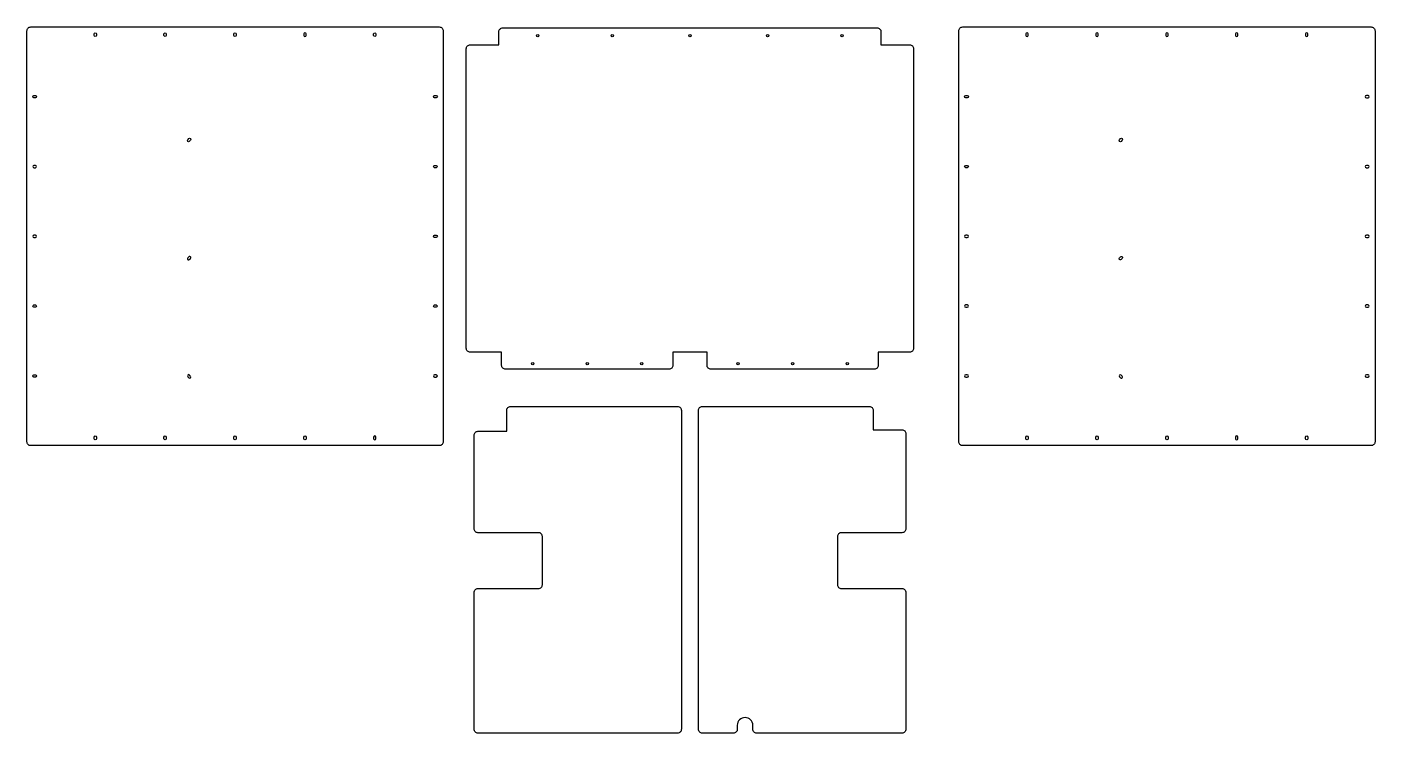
# Model space of a CAD drawing. Header units: millimetres. Extents: x -854 to 882, y -986 to -76.
import ezdxf

# ---------------------------------------------------------------- set-up
doc = ezdxf.new("R2010")
doc.units = ezdxf.units.MM
doc.layers.get('0').update_dxf_attribs({"linetype": 'CONTINUOUS'})

msp = doc.modelspace()

# ---------------------------------------------------------------- linework, layer by layer
for p, q in [((-645.4, -527.8), (-646.8, -526.4)), ((-644.7, -524.3), (-643.2, -525.7))]:
    msp.add_line(p, q)
for points in [[(-317.8, -610.3, -0.414214), (-322.8, -615.3), (-848.8, -615.3, -0.414214), (-853.8, -610.3), (-853.8, -80.6, -0.414214), (-848.8, -75.6), (-322.8, -75.6, -0.414214), (-317.8, -80.6)], [(-764.3, -86.6, -1), (-767.3, -86.6), (-767.3, -84.6, -1), (-764.3, -84.6)], [(-677.3, -84.6, -1), (-674.3, -84.6), (-674.3, -86.6, -1), (-677.3, -86.6)], [(-587.3, -84.6, -1), (-584.3, -84.6), (-584.3, -86.6, -1), (-587.3, -86.6)], [(-497.3, -84.6), (-497.3, -86.6, 1), (-494.3, -86.6), (-494.3, -84.6, 1)], [(-404.3, -86.6, -1), (-407.3, -86.6), (-407.3, -84.6, -1), (-404.3, -84.6)], [(-288, -103.7, -0.414333), (-283, -98.7), (-246, -98.8), (-246, -81.8, -0.414214), (-241, -76.8), (0, -76.8), (241, -76.8, -0.414214), (246, -81.8), (246, -98.8), (283, -98.7, -0.414333), (288, -103.7), (288, -489.8, -0.414214), (283, -494.8), (242.5, -494.8), (242.5, -511.8, -0.414214), (237.5, -516.8), (27, -516.8, -0.414214), (22, -511.8), (22, -494.8), (-22, -494.8), (-22, -511.8, -0.414214), (-27, -516.8), (-237.5, -516.8, -0.414214), (-242.5, -511.8), (-242.5, -496.8), (-242.5, -494.8), (-283, -494.8, -0.414214), (-288, -489.8)], [(351.2, -615.3, -0.414214), (346.2, -610.3), (346.2, -80.6, -0.414214), (351.2, -75.6), (877.2, -75.6, -0.414214), (882.2, -80.6), (882.2, -610.3, -0.414214), (877.2, -615.3)], [(435.7, -86.6), (435.7, -84.6, 1), (432.7, -84.6), (432.7, -86.6, 1)], [(522.7, -84.6), (522.7, -86.6, 1), (525.7, -86.6), (525.7, -84.6, 1)], [(612.7, -84.6), (612.7, -86.6, 1), (615.7, -86.6), (615.7, -84.6, 1)], [(705.7, -86.6), (705.7, -84.6, 1), (702.7, -84.6), (702.7, -86.6, 1)], [(792.7, -84.6), (792.7, -86.6, 1), (795.7, -86.6), (795.7, -84.6, 1)], [(-842.8, -164, -1), (-842.8, -167), (-844.8, -167, -1), (-844.8, -164)], [(-328.8, -167, -1), (-328.8, -164), (-326.8, -164, -1), (-326.8, -167)], [(355.2, -167, -1), (355.2, -164), (357.2, -164, -1), (357.2, -167)], [(873.2, -164), (871.2, -164, 1), (871.2, -167), (873.2, -167, 1)], [(-644.7, -223.1, -1), (-646.8, -221), (-645.4, -219.6, -1), (-643.2, -221.7)], [(555.3, -223.1, -1), (553.2, -221), (554.6, -219.6, -1), (556.8, -221.7)], [(-844.8, -257), (-842.8, -257, 1), (-842.8, -254), (-844.8, -254, 1)], [(-326.8, -254, -1), (-326.8, -257), (-328.8, -257, -1), (-328.8, -254)], [(355.2, -257, -1), (355.2, -254), (357.2, -254, -1), (357.2, -257)], [(871.2, -257), (873.2, -257, 1), (873.2, -254), (871.2, -254, 1)], [(-844.8, -347), (-842.8, -347, 1), (-842.8, -344), (-844.8, -344, 1)], [(-328.8, -347, -1), (-328.8, -344), (-326.8, -344, -1), (-326.8, -347)], [(355.2, -347), (357.2, -347, 1), (357.2, -344), (355.2, -344, 1)], [(871.2, -347), (873.2, -347, 1), (873.2, -344), (871.2, -344, 1)], [(-644.7, -375.5), (-643.2, -374, 1), (-645.4, -371.9), (-646.8, -373.3, 1)], [(554.6, -371.9, -1), (556.8, -374), (555.3, -375.5, -1), (553.2, -373.3)], [(-844.8, -437, -1), (-844.8, -434), (-842.8, -434, -1), (-842.8, -437)], [(-328.8, -437, -1), (-328.8, -434), (-326.8, -434, -1), (-326.8, -437)], [(355.2, -437), (357.2, -437, 1), (357.2, -434), (355.2, -434, 1)], [(871.2, -437), (873.2, -437, 1), (873.2, -434), (871.2, -434, 1)], [(-844.8, -527, -1), (-844.8, -524), (-842.8, -524, -1), (-842.8, -527)], [(-328.8, -527), (-326.8, -527, 1), (-326.8, -524), (-328.8, -524, 1)], [(357.2, -524), (355.2, -524, 1), (355.2, -527), (357.2, -527, 1)], [(553.2, -526.4), (554.6, -527.8, 1), (556.8, -525.7), (555.3, -524.3, 1)], [(873.2, -524), (871.2, -524, 1), (871.2, -527), (873.2, -527, 1)], [(-278, -980.8), (-278, -804.5, -0.414214), (-273, -799.5), (-195, -799.5, 0.414214), (-190, -794.5), (-190, -732.5, 0.414214), (-195, -727.5), (-273, -727.5, -0.414214), (-278, -722.5), (-278, -601.8, -0.414214), (-273, -596.8), (-236, -596.8), (-236, -569.8, -0.414214), (-231, -564.8), (-16, -564.8, -0.414214), (-11, -569.8), (-11, -980.8, -0.414214), (-16, -985.8), (-273, -985.8, -0.414214)], [(81, -980.8), (81, -975.8, 1), (61, -975.8), (61, -980.8, -0.414214), (56, -985.8), (16, -985.8, -0.414214), (11, -980.8), (11, -569.8, -0.414214), (16, -564.8), (231, -564.8, -0.414214), (236, -569.8), (236, -594.8), (258, -594.8), (258, -594.8), (273, -594.8, -0.414214), (278, -599.8), (278, -722.5, -0.414214), (273, -727.5), (195, -727.5, 0.414214), (190, -732.5), (190, -794.5, 0.414214), (195, -799.5), (273, -799.5, -0.414214), (278, -804.5), (278, -980.8, -0.414214), (273, -985.8), (86, -985.8, -0.414214)], [(-764.3, -606.3, -1), (-767.3, -606.3), (-767.3, -604.3, -1), (-764.3, -604.3)], [(-674.3, -606.3, -1), (-677.3, -606.3), (-677.3, -604.3, -1), (-674.3, -604.3)], [(-587.3, -604.3, -1), (-584.3, -604.3), (-584.3, -606.3, -1), (-587.3, -606.3)], [(-494.3, -606.3, -1), (-497.3, -606.3), (-497.3, -604.3, -1), (-494.3, -604.3)], [(-404.3, -606.3), (-404.3, -604.3, 1), (-407.3, -604.3), (-407.3, -606.3, 1)], [(435.7, -606.3, -1), (432.7, -606.3), (432.7, -604.3, -1), (435.7, -604.3)], [(522.7, -604.3, -1), (525.7, -604.3), (525.7, -606.3, -1), (522.7, -606.3)], [(615.7, -606.3, -1), (612.7, -606.3), (612.7, -604.3, -1), (615.7, -604.3)], [(702.7, -604.3), (702.7, -606.3, 1), (705.7, -606.3), (705.7, -604.3, 1)], [(795.7, -606.3, -1), (792.7, -606.3), (792.7, -604.3, -1), (795.7, -604.3)]]:
    msp.add_lwpolyline(points, format="xyb", close=True)
for centre in [(-196, -86.8), (-100, -86.8), (0, -86.8), (100, -86.8), (196, -86.8), (-202.5, -509.8), (-132.2, -509.8), (-62, -509.8), (62, -509.8), (132.2, -509.8), (202.5, -509.8)]:
    msp.add_circle(centre, 1.5)
for centre, start, end in [((-645.7, -525.3), 45, 225), ((-644.3, -526.8), -135, 45)]:
    msp.add_arc(centre, 1.5, start, end)

doc.saveas('drawing.dxf')
